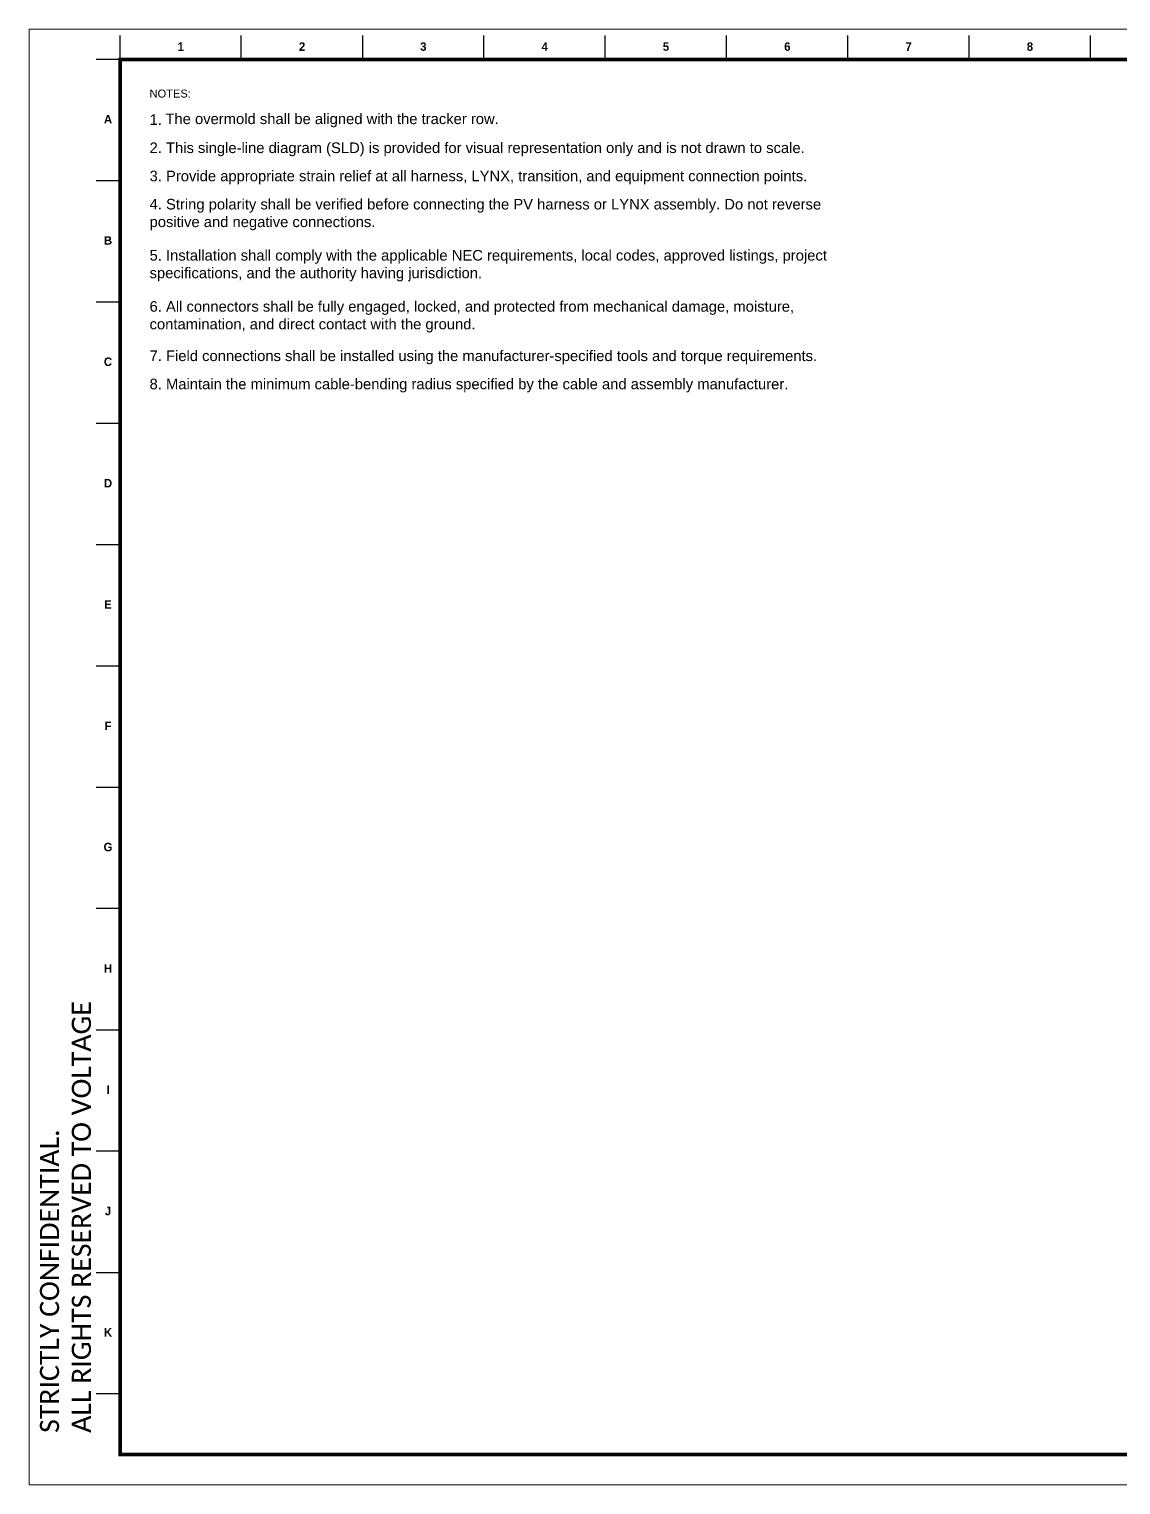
# Model space of a CAD drawing. Header units: millimetres. Extents: x 11482 to 13134, y 681 to 1782.
# Drawn here: x 11482 to 12308, y 681 to 1782 of the extents above; entities that cross this region are included whole.
import ezdxf
from ezdxf.enums import TextEntityAlignment as Align

# ---------------------------------------------------------------- set-up
doc = ezdxf.new("R2010")
doc.units = ezdxf.units.MM
doc.layers.get('DEFPOINTS').update_dxf_attribs({"lineweight": 0})
doc.layers.add('TB-FRAME', color=7, linetype='Continuous')
doc.layers.add('tb-tick-50', color=5, linetype='Continuous')
doc.styles.add('Arial', font='arial.ttf', dxfattribs={"height": 1.05})
doc.styles.add('B140', font='bold.shx', dxfattribs={"height": 5.6})
doc.styles.add('CALIBRI', font='calibri.ttf', dxfattribs={"height": 0.125})
doc.styles.get("Standard").update_dxf_attribs({"font": ''})
doc.styles.get('Standard').set_extended_font_data('SimSun')

# ---------------------------------------------------------------- blocks, each defined once
blk = doc.blocks.new('Frame1')
at = {"layer": 'DEFPOINTS', "color": 4, "linetype": 'Continuous', "flags": 128}
blk.add_lwpolyline([(5105.7, 1990), (5105.7, 3063.4), (6715.8, 3063.4), (6715.8, 1990)], close=True, dxfattribs=at)
at = {"layer": 'DEFPOINTS'}
blk.add_point((5195.2, 2034.7), dxfattribs=at)
at = {"layer": 'TB-FRAME', "const_width": 2.68}
blk.add_lwpolyline([(5172.8, 3041), (6693.4, 3041), (6693.4, 2012.4), (5172.8, 2012.4)], close=True, dxfattribs=at)
at = {"layer": 'tb-tick-50', "flags": 128}
for points in [[(5172.8, 3041), (5172.8, 3058.7)], [(5262.2, 3041), (5262.2, 3058.7)], [(5351.7, 3041), (5351.7, 3058.7)], [(5441.1, 3041), (5441.1, 3058.7)], [(5530.6, 3041), (5530.6, 3058.7)], [(5620, 3041), (5620, 3058.7)], [(5709.5, 3041), (5709.5, 3058.7)], [(5798.9, 3041), (5798.9, 3058.7)], [(5888.4, 3041), (5888.4, 3058.7)], [(5172.8, 3041), (5155.2, 3041)], [(5172.8, 2951.6), (5155.2, 2951.6)], [(5172.8, 2862.1), (5155.2, 2862.1)], [(5172.8, 2772.7), (5155.2, 2772.7)], [(5172.8, 2683.2), (5155.2, 2683.2)], [(5172.8, 2593.8), (5155.2, 2593.8)], [(5172.8, 2504.3), (5155.2, 2504.3)], [(5172.8, 2414.9), (5155.2, 2414.9)], [(5172.8, 2325.4), (5155.2, 2325.4)], [(5172.8, 2236), (5155.2, 2236)], [(5172.8, 2146.5), (5155.2, 2146.5)], [(5172.8, 2057.1), (5155.2, 2057.1)]]:
    blk.add_lwpolyline(points, dxfattribs=at)
at = {"color": 18, "true_color": 0x000000, "insert": (5113.7, 2028.4), "char_height": 16.101, "width": 328.439, "attachment_point": 1, "rotation": 90, "style": 'Arial'}
blk.add_mtext('{\\fCalibri|b0|i0|c134|p34;\\H0.875x;\\C256;STRICTLY CONFIDENTIAL.\\PALL RIGHTS RESERVED TO VOLTAGE}', dxfattribs=at)
at = {"style": 'CALIBRI'}
for tag, height, p in [('DESIGNER', 5.59, (6559.3, 2111.6)), ('REVIEWER', 5.59, (6559.3, 2078)), ('PAGE', 11.6, (6561.3, 2041.7))]:
    blk.add_attdef(tag, text='', height=height, dxfattribs=at).set_placement(p, align=Align.TOP_LEFT)
at = {"layer": 'tb-tick-50', "char_height": 6.26, "attachment_point": 5, "style": 'B140'}
for s, insert, width in [('1', (5217.5, 3050.5), 89.448), ('2', (5307, 3050.5), 89.448), ('3', (5396.4, 3050.5), 89.448), ('4', (5485.9, 3050.5), 89.448), ('5', (5575.3, 3050.5), 89.448), ('6', (5664.8, 3050.5), 89.448), ('7', (5754.2, 3050.5), 89.448), ('8', (5843.7, 3050.5), 89.448), ('A', (5163.9, 2997), 17.645), ('B', (5163.9, 2907.5), 17.645), ('C', (5163.9, 2818.1), 17.645), ('D', (5163.9, 2728.6), 17.645), ('E', (5163.9, 2639.2), 17.645), ('F', (5163.9, 2549.7), 17.645), ('G', (5163.9, 2460.3), 17.645), ('H', (5163.9, 2370.8), 17.645), ('I', (5164, 2281.4), 17.645), ('J', (5163.9, 2191.9), 17.645), ('K', (5163.9, 2102.5), 17.645)]:
    blk.add_mtext(s, dxfattribs=dict(at, insert=insert, width=width))
blk = doc.blocks.new('SLD_NOTES')
at = {"insert": (0, 0), "char_height": 6, "attachment_point": 1}
blk.add_mtext_dynamic_manual_height_columns('\\pxsm0.8;{\\fArial|b0|i0|c0|p34;NOTES:\\P\\H1.333333x;\\P\\fArial|b0|i0|c134|p34;1.\\P\\fSimSun|b0|i0|c134|p2;\\P\\fArial|b0|i0|c134|p34;2\\fArial|b0|i0|c0|p34;. This single-line diagram (SLD) is provided for visual representation only and is not drawn to scale.\\P\\P\\fArial|b0|i0|c134|p34;3\\fArial|b0|i0|c0|p34;. Provide appropriate strain relief at all harness, LYNX, transition, and equipment connection points.\\P\\P\\psm1;\\fArial|b0|i0|c134|p34;4\\fArial|b0|i0|c0|p34;. String polarity shall be verified before connecting the PV harness or LYNX assembly. Do not reverse positive and\\fArial|b0|i0|c134|p34; \\fArial|b0|i0|c0|p34;negative connections.\\P\\psm0.9;\\P\\psm1;\\fArial|b0|i0|c134|p34;5\\fArial|b0|i0|c0|p34;. Installation shall comply with the applicable NEC requirements,\\fArial|b0|i0|c134|p34; \\fArial|b0|i0|c0|p34;local codes, approved listings, project specifications, and the authority having jurisdiction.\\P\\psm0.9;\\P\\psm1;\\fArial|b0|i0|c134|p34;6\\fArial|b0|i0|c0|p34;. All connectors shall be fully engaged, locked, and protected from mechanical damage, moisture,\\fArial|b0|i0|c134|p34; \\fArial|b0|i0|c0|p34;contamination, and direct\\fArial|b0|i0|c134|p34; \\fArial|b0|i0|c0|p34;contact with the ground.\\P\\psm0.8;\\P\\fArial|b0|i0|c134|p34;7\\fArial|b0|i0|c0|p34;. Field connections shall be installed using the manufacturer-specified tools and torque requirements.\\P\\P\\fArial|b0|i0|c134|p34;8\\fArial|b0|i0|c0|p34;. Maintain the minimum cable-bending radius specified by the cable and assembly manufacturer.}', width=525.111, gutter_width=12.5, heights=[-230.1], dxfattribs=at)
at = {"style": 'Arial'}
blk.add_attdef('NOTE1', (12, -26.1), '', height=8, dxfattribs=at)

msp = doc.modelspace()

# ---------------------------------------------------------------- block references
at = {"xscale": 1.026, "yscale": 1.026, "zscale": 1.026}
msp.add_blockref('Frame1', (6243.6, -1360.9), dxfattribs=at)
msp.add_blockref('SLD_NOTES', (11573.2, 1736.4)).add_auto_attribs({'NOTE1': 'The overmold shall be aligned with the tracker row.'})

doc.saveas('drawing.dxf')
